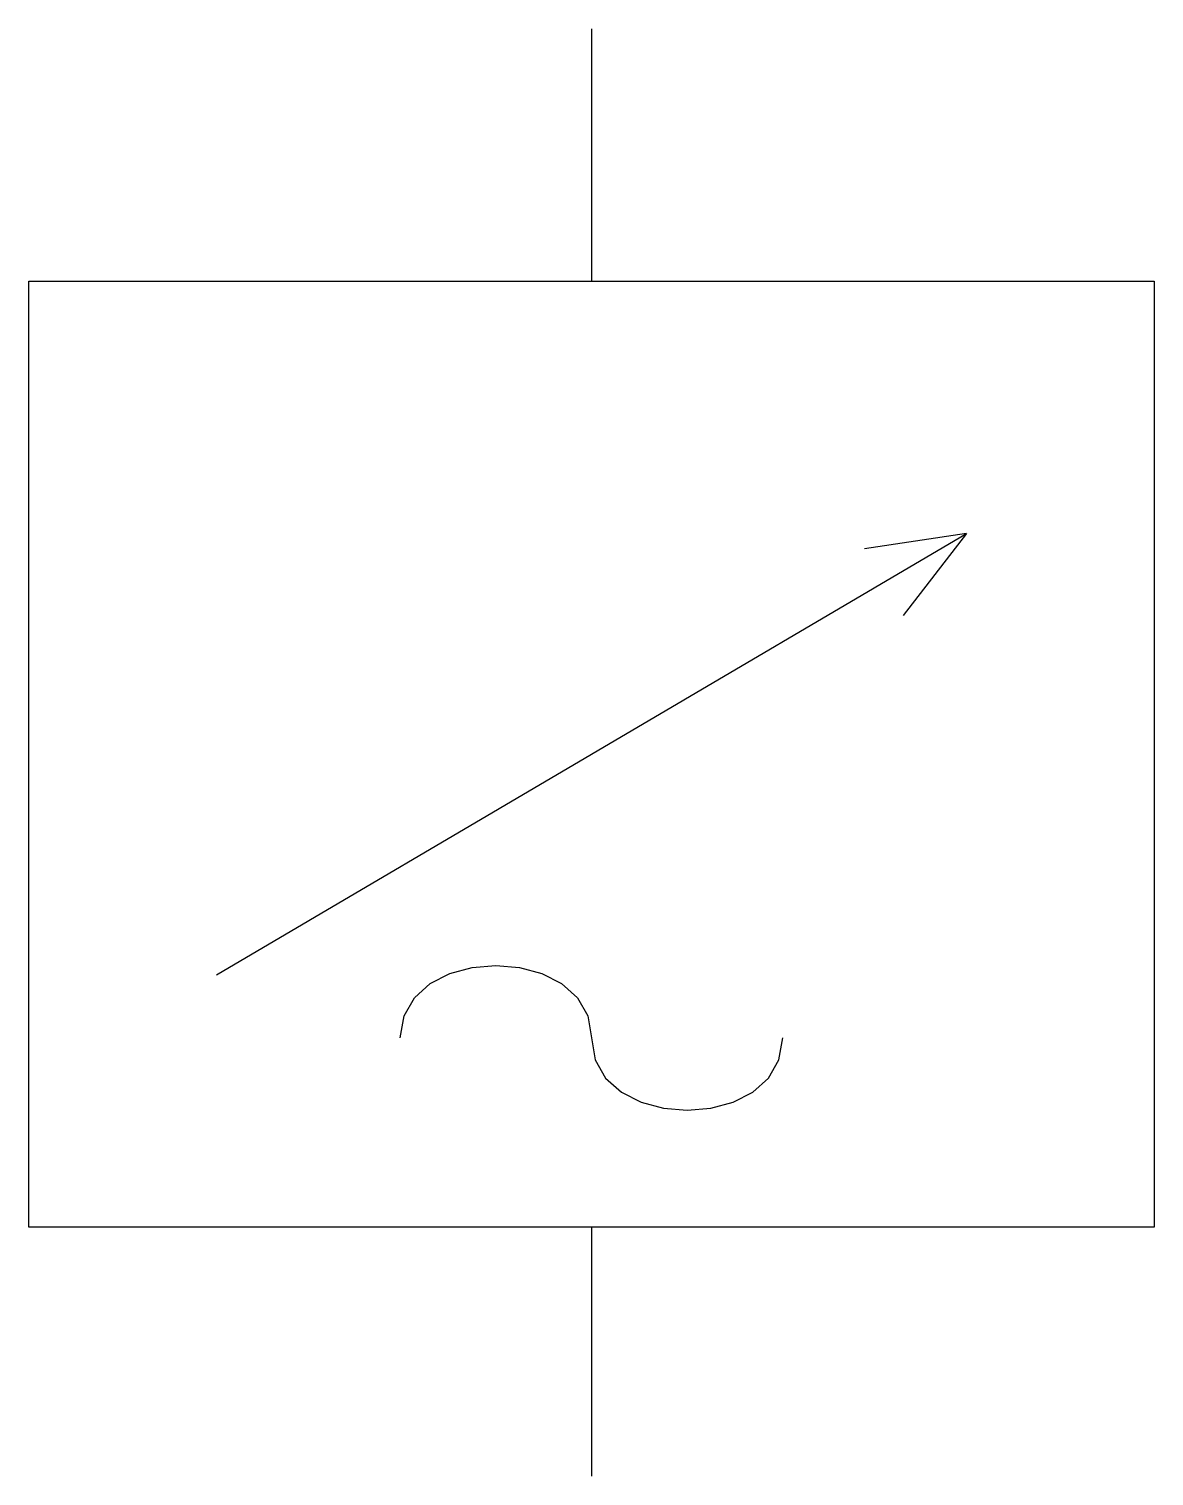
# Model space of a CAD drawing. Header units: millimetres. Extents: x -8.8 to 8.8, y -22.5 to 0.
import ezdxf
from ezdxf.enums import TextEntityAlignment as Align

# ---------------------------------------------------------------- set-up
doc = ezdxf.new("R2010")
doc.units = ezdxf.units.MM
doc.layers.get('0').update_dxf_attribs({"linetype": 'CONTINUOUS'})
doc.styles.add('ARIAL', font='arial.ttf')

# ---------------------------------------------------------------- blocks, each defined once
blk = doc.blocks.new('291_E_LV_SLD_IEC60617_dimmer')
at = {"true_color": 0x0000ff}
for p, q in [((0, 0), (0, -3.922)), ((-5.833, -14.706), (5.833, -7.844)), ((5.833, -7.844), (4.248, -8.082)), ((5.833, -7.844), (4.848, -9.118)), ((0, -18.628), (0, -22.5))]:
    blk.add_line(p, q, dxfattribs=at)
blk.add_lwpolyline([(-8.75, -3.922), (8.75, -3.922), (8.75, -18.628), (-8.75, -18.628)], close=True, dxfattribs=at)
blk.add_lwpolyline([(-2.975, -15.687), (-2.916, -15.343), (-2.755, -15.062), (-2.51, -14.843), (-2.204, -14.687), (-1.856, -14.593), (-1.488, -14.562), (-1.119, -14.593), (-0.771, -14.687), (-0.465, -14.843), (-0.22, -15.062), (-0.059, -15.343), (0, -15.687), (0.059, -16.031), (0.22, -16.312), (0.465, -16.531), (0.771, -16.687), (1.119, -16.781), (1.488, -16.812), (1.856, -16.781), (2.204, -16.687), (2.51, -16.531), (2.755, -16.312), (2.916, -16.031), (2.975, -15.687)], dxfattribs=at)
at = {"true_color": 0x0000ff, "style": 'ARIAL'}
blk.add_attdef('TAG', text='', height=2.5, dxfattribs=at).set_placement((-10.75, -2.2), align=Align.RIGHT)
at = {"color": 7, "style": 'ARIAL'}
for tag, p in [('LOAD', (-10.75, -9)), ('POWER', (-10.75, -12)), ('MANUFACTURER', (-10.75, -15))]:
    blk.add_attdef(tag, text='', height=1.7, dxfattribs=at).set_placement(p, align=Align.RIGHT)

msp = doc.modelspace()

# ---------------------------------------------------------------- block references
msp.add_blockref('291_E_LV_SLD_IEC60617_dimmer', (0, 0))

doc.saveas('drawing.dxf')
